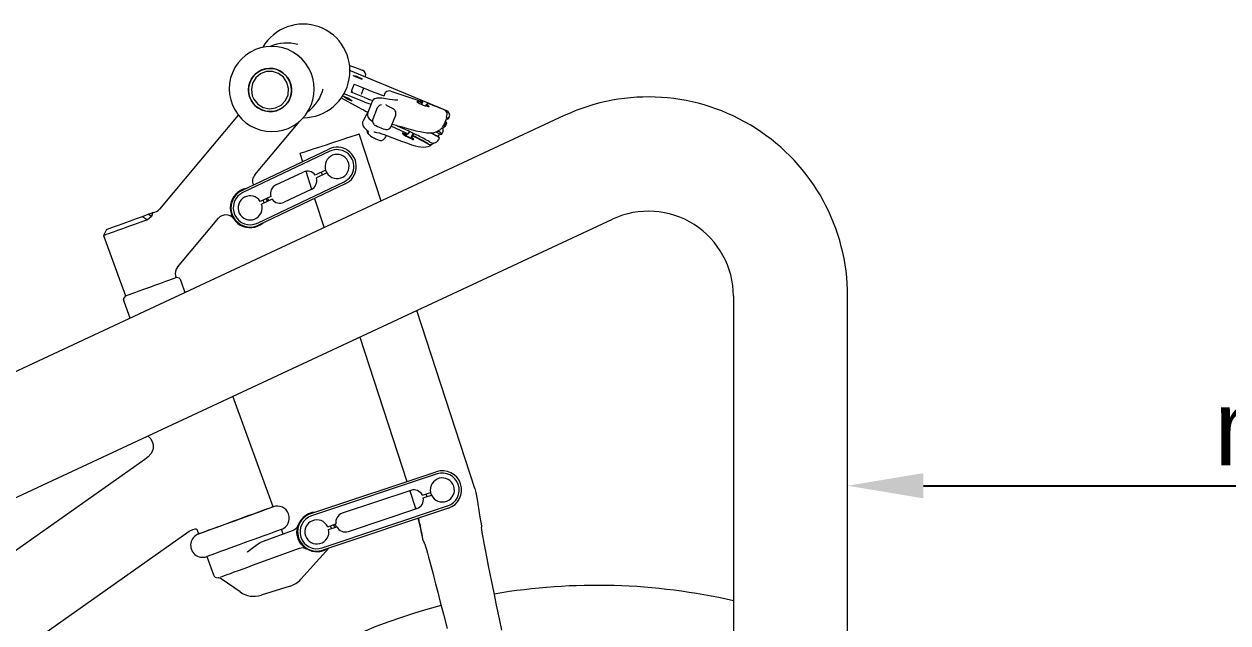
# Model space of a CAD drawing. Header units: millimetres. Extents: x -470 to 13540, y 264 to 3642.
# Drawn here: x 9770 to 10405, y 3228 to 3544 of the extents above; entities that cross this region are included whole.
import ezdxf

# ---------------------------------------------------------------- set-up
doc = ezdxf.new("R2010")
doc.units = ezdxf.units.MM
doc.layers.add('ZANO_R', color=7, linetype='Continuous', lineweight=0)
doc.layers.add('ZANO_W', color=1, linetype='Continuous', lineweight=0)
doc.styles.add('Arial', font='arial.ttf')
doc.styles.get("Standard").update_dxf_attribs({"font": 'ARIALUNI.TTF'})
doc.dimstyles.new('pl i ang', dxfattribs={"dimtxt": 50, "dimasz": 50, "dimexe": 1.25, "dimexo": 0.625, "dimgap": 10, "dimtad": 1, "dimtoh": 1, "dimtxsty": 'Standard', "dimcen": 2.5, "dimclrd": 1, "dimclre": 1, "dimclrt": 1, "dimadec": 0, "dimazin": 0, "dimtfac": 1, "dimtmove": 0, "dimatfit": 3, "dimfxl": 1, "dimarcsym": 1})

# ---------------------------------------------------------------- blocks, each defined once
blk = doc.blocks.new('*D468')
at = {"layer": 'ZANO_W', "color": 1, "lineweight": -2}
for p, q in [((10204.7, 3310.11), (10204.7, 3310.11)), ((10805.56, 3310.11), (10805.56, 3310.11)), ((10244.7, 3300.11), (10765.56, 3300.11))]:
    blk.add_line(p, q, dxfattribs=at)
at = {"layer": 'ZANO_W', "color": 1}
for points in [[(10244.7, 3306.78), (10244.7, 3293.44), (10204.7, 3300.11)], [(10765.56, 3293.44), (10765.56, 3306.78), (10805.56, 3300.11)]]:
    blk.add_solid(points, dxfattribs=at)
at = {"layer": 'ZANO_W', "color": 1, "insert": (10505.13, 3330.53), "char_height": 40, "attachment_point": 5, "style": 'Arial'}
blk.add_mtext('min. 500', dxfattribs=at)

msp = doc.modelspace()

# ---------------------------------------------------------------- linework, layer by layer
at = {"layer": 'ZANO_R'}
for p, q in [((9941.79, 3521.77), (9944.89, 3520.67)), ((9894.57, 3519.02), (9894.12, 3518.76)), ((9993.09, 3497.95), (9942.33, 3518.91)), ((9950.11, 3515.7), (9950.24, 3516.07)), ((9942.6, 3507.79), (9943.35, 3508.22)), ((9949.66, 3504.96), (9942.6, 3507.79)), ((9943.74, 3510.7), (9943.04, 3508.94)), ((9944.24, 3511.89), (9951.3, 3509.06)), ((9949.26, 3509.88), (9947.94, 3506.58)), ((9963.58, 3508.3), (9980.58, 3502.6)), ((9937.44, 3504.67), (9946.73, 3499.64)), ((9938.88, 3506.95), (9948.89, 3502.95)), ((9953.73, 3502.78), (9951.39, 3496.92)), ((9953.79, 3502.76), (9953.8, 3502.79)), ((9960.33, 3506.73), (9960, 3505.91)), ((9980.58, 3502.6), (9979.94, 3502.2)), ((9980.03, 3501.23), (9980.58, 3502.6)), ((9982.27, 3501.23), (9981.98, 3500.5)), ((9982.28, 3501.24), (9983.09, 3501.75)), ((10055.16, 3495.35), (9255.4, 3122.42)), ((9883.11, 3495.68), (9841.46, 3446.04)), ((9950.6, 3495.63), (9948.94, 3492.58)), ((9951.45, 3497.21), (9950.6, 3495.63)), ((9951.46, 3496.93), (9951.45, 3496.9)), ((9956.45, 3499.4), (9954.11, 3493.54)), ((9963.82, 3489.66), (9966.16, 3495.52)), ((9991.59, 3498.5), (9991.73, 3498.45)), ((9992.91, 3494.39), (9993.23, 3495.21)), ((9994.12, 3493.78), (9994.48, 3494.66)), ((9891.86, 3464.14), (9915.63, 3492.46)), ((9949, 3492.55), (9949.01, 3492.59)), ((9954.03, 3493.55), (9954.07, 3493.32)), ((9963.91, 3489.87), (9972.71, 3485.81)), ((9966.99, 3489.98), (9972.51, 3487.44)), ((9989.05, 3487.62), (9989.84, 3488.12)), ((9991.22, 3490.17), (9990.89, 3489.35)), ((9991.1, 3488.93), (9991.02, 3488.88)), ((9991.1, 3488.93), (9991.75, 3489.3)), ((9991.22, 3490.17), (9991.22, 3490.17)), ((9993.13, 3494.27), (9991.6, 3490.45)), ((9991.64, 3490.56), (9992.35, 3490.27)), ((9991.99, 3491.44), (9992.7, 3491.15)), ((9992.17, 3490.17), (9992.35, 3490.27)), ((9992.35, 3490.27), (9992.7, 3491.15)), ((9992.7, 3491.15), (9993.17, 3491.42)), ((9992.84, 3490.56), (9993.19, 3491.44)), ((9992.91, 3494.39), (9992.91, 3494.39)), ((9992.93, 3493.78), (9993.64, 3493.49)), ((9993.64, 3493.49), (9993.99, 3494.37)), ((9994.11, 3493.76), (9993.64, 3493.49)), ((9993.81, 3494.27), (9993.99, 3494.37)), ((9994.12, 3493.78), (9994.11, 3493.76)), ((9958.51, 3450.28), (9946.98, 3485.7)), ((9960.59, 3483.63), (9960.91, 3484.22)), ((9960.97, 3484.32), (9961.28, 3484.9)), ((9972.71, 3485.81), (9972.07, 3485.4)), ((9973.37, 3487.03), (9972.71, 3485.81)), ((9972.8, 3485.98), (9972.81, 3485.98)), ((9972.81, 3485.98), (9972.8, 3485.97)), ((9973.38, 3487.03), (9972.81, 3485.98)), ((9975.32, 3486.1), (9974.27, 3484.17)), ((9974.29, 3484.18), (9975.09, 3484.69)), ((9975.09, 3484.69), (9975.74, 3485.89)), ((9987.38, 3484.78), (9984.71, 3486.27)), ((9987.44, 3484.88), (9984.93, 3486.27)), ((9987.41, 3486.77), (9989.98, 3485.35)), ((9988.58, 3487), (9988.29, 3487.16)), ((9988.64, 3487.1), (9988.4, 3487.23)), ((9988.52, 3484.23), (9989.33, 3485.71)), ((9988.52, 3484.23), (9989.32, 3485.71)), ((9988.82, 3482.59), (9988.83, 3482.62)), ((9988.83, 3482.61), (9988.88, 3482.7)), ((9988.88, 3482.7), (9989.33, 3483.53)), ((9989.98, 3485.35), (9990.45, 3485.62)), ((9990.47, 3485.64), (9990.92, 3486.47)), ((9990.92, 3486.47), (9990.97, 3486.56)), ((9990.97, 3486.56), (9990.98, 3486.59)), ((9884.99, 3455.87), (9930.85, 3477.69)), ((9931.4, 3476.55), (9885.54, 3454.72)), ((9915.59, 3475.48), (9917.01, 3471.11)), ((9983.15, 3480.51), (9983.28, 3480.44)), ((9984, 3481.58), (9984.69, 3481.2)), ((9985.9, 3480.54), (9985.9, 3480.54)), ((9987.2, 3481.22), (9987.85, 3481.6)), ((9902.94, 3458.79), (9917.27, 3465.61)), ((9918.66, 3466.04), (9921.77, 3456.5)), ((9929.2, 3466.5), (9923.66, 3463.87)), ((9929.85, 3465.13), (9924.31, 3462.49)), ((9926.89, 3465.4), (9927.55, 3464.03)), ((9893.18, 3438.67), (9939.03, 3460.5)), ((9939.58, 3459.35), (9893.72, 3437.53)), ((9921.63, 3456.43), (9907.3, 3449.61)), ((9900.26, 3452.73), (9894.72, 3450.1)), ((9900.91, 3451.36), (9895.37, 3448.72)), ((9896.81, 3449.41), (9896.16, 3450.78)), ((9898.48, 3450.02), (9897.77, 3451.55)), ((9898.46, 3451.88), (9899.12, 3450.5)), ((9923.36, 3451.63), (9928.37, 3436.23)), ((9280.87, 3067.78), (10080.63, 3440.72)), ((9832.5, 3442.22), (9835.61, 3443.35)), ((9832.5, 3442.22), (9835.1, 3440.46)), ((9837.32, 3442.17), (9835.1, 3440.46)), ((9837.32, 3442.17), (9835.61, 3443.35)), ((9851.04, 3415.49), (9872.62, 3441.2)), ((9813.46, 3435.29), (9811.94, 3432.03)), ((9811.94, 3432.03), (9823.53, 3400.2)), ((9850.37, 3409.97), (9850.17, 3410.52)), ((9851.99, 3409.54), (9850.37, 3409.97)), ((9852.9, 3407.67), (9854.96, 3402)), ((9823.53, 3400.2), (9822.54, 3398.8)), ((10144.42, 3400.08), (10144.42, 2605.04)), ((10204.7, 2605.04), (10204.7, 3400.08)), ((9822.59, 3398.76), (9822.59, 3398.76)), ((9826.08, 3388.53), (9823.07, 3396.81)), ((10007.91, 3298.58), (9977.32, 3392.54)), ((9947.18, 3378.49), (9971.99, 3302.3)), ((9901.5, 3288.99), (9880.28, 3347.29)), ((9833.76, 3313.96), (9507.4, 3083.83)), ((9921.34, 3285.39), (9987.57, 3307.5)), ((9987.98, 3306.3), (9921.74, 3284.19)), ((9974.13, 3297.66), (9938, 3285.6)), ((9973.56, 3297.47), (9976.54, 3288.32)), ((9980.26, 3295.15), (9984.57, 3296.59)), ((9980.74, 3293.71), (9985.05, 3295.15)), ((9927.37, 3267.33), (9993.6, 3289.44)), ((9994, 3288.23), (9927.77, 3266.12)), ((9941.21, 3275.97), (9977.34, 3288.02)), ((9976.53, 3288.36), (9976.7, 3287.81)), ((9976.83, 3288.46), (9977, 3287.91)), ((9930.29, 3278.48), (9934.6, 3279.92)), ((9930.77, 3277.03), (9935.08, 3278.47)), ((10011.46, 3278.93), (10011.53, 3278.23)), ((9532.98, 3047.5), (9857.13, 3276.07)), ((9861.37, 3276.73), (9862.13, 3274.66)), ((9896.42, 3270.92), (9911.75, 3276.5)), ((9906.71, 3274.67), (9905.84, 3277.06)), ((9914.02, 3275.68), (9914.14, 3276.94)), ((9914.15, 3273.82), (9914.02, 3275.68)), ((9914.9, 3276.86), (9914.14, 3276.94)), ((9915.22, 3266.96), (9890.5, 3257.96)), ((9916.44, 3269.05), (9915.33, 3270.56)), ((9930.92, 3267.18), (9916.12, 3250.75)), ((9917.34, 3268.16), (9916.44, 3269.05)), ((9917.34, 3268.16), (9917.6, 3268.44)), ((9981.3, 3269.83), (9980.54, 3271.77)), ((9866.47, 3262.73), (9869.94, 3253.18)), ((9884.03, 3244.06), (9874.06, 3251.06)), ((9910.47, 3247.13), (9895.12, 3242.33))]:
    msp.add_line(p, q, dxfattribs=at)
at = {"layer": 'ZANO_R', "flags": 128}
for points in [[(9909.01, 3515.5), (9910.05, 3513.73), (9910.77, 3511.82), (9911.13, 3509.8), (9911.13, 3507.76), (9910.77, 3505.75), (9910.06, 3503.84), (9909.02, 3502.1), (9907.68, 3500.57), (9906.09, 3499.31), (9904.3, 3498.35), (9902.37, 3497.73), (9900.35, 3497.48), (9898.32, 3497.58), (9896.34, 3498.05), (9894.47, 3498.87), (9892.77, 3500.01), (9891.3, 3501.43), (9890.1, 3503.1), (9889.22, 3504.94), (9888.67, 3506.92), (9888.49, 3508.95), (9888.67, 3510.99), (9889.21, 3512.95), (9890.09, 3514.79), (9891.29, 3516.43), (9892.75, 3517.83), (9894.45, 3518.95), (9896.32, 3519.73), (9898.3, 3520.17), (9900.33, 3520.25), (9902.35, 3519.96), (9904.28, 3519.31), (9906.08, 3518.33), (9907.67, 3517.05), (9909.01, 3515.5)], [(9909.63, 3514.52), (9908.46, 3516.2), (9907, 3517.64), (9905.32, 3518.8), (9903.45, 3519.64), (9901.48, 3520.13), (9899.45, 3520.26), (9897.43, 3520.03), (9895.49, 3519.43), (9893.69, 3518.5), (9892.08, 3517.26), (9890.73, 3515.74), (9889.67, 3514.01), (9888.93, 3512.11), (9888.55, 3510.11), (9888.53, 3508.06), (9888.87, 3506.05), (9889.56, 3504.12), (9890.59, 3502.34), (9891.91, 3500.78), (9893.48, 3499.48), (9895.26, 3498.47), (9897.19, 3497.8), (9899.2, 3497.49), (9901.24, 3497.54), (9903.22, 3497.96), (9905.1, 3498.73), (9906.81, 3499.82), (9908.3, 3501.2), (9909.51, 3502.83), (9910.41, 3504.66), (9910.97, 3506.62), (9911.18, 3508.65), (9911.02, 3510.69), (9910.5, 3512.67), (9909.63, 3514.52)], [(9944.89, 3520.67), (9946.11, 3520.23), (9947.17, 3519.85), (9948, 3519.56), (9948.52, 3519.38), (9948.7, 3519.31)], [(9891.34, 3503.96), (9893.45, 3501.41), (9896.28, 3499.69), (9899.51, 3499), (9902.8, 3499.42), (9905.72, 3500.9), (9908.01, 3503.3), (9909.35, 3506.3), (9909.63, 3509.61), (9908.8, 3512.84), (9906.98, 3515.59), (9904.32, 3517.62), (9901.19, 3518.64), (9897.87, 3518.57), (9894.8, 3517.39), (9892.29, 3515.26), (9890.63, 3512.42), (9890.01, 3509.17), (9890.49, 3505.86), (9891.34, 3503.96)], [(9942.33, 3518.91), (9942.31, 3518.92), (9942.26, 3518.93), (9942.25, 3518.93)], [(9948.51, 3514.6), (9948.21, 3514.61), (9947.61, 3514.76), (9946.79, 3515.03), (9945.87, 3515.38), (9945, 3515.76), (9944.31, 3516.11), (9943.9, 3516.38), (9943.84, 3516.52), (9944.14, 3516.51), (9944.74, 3516.36), (9945.56, 3516.09), (9946.48, 3515.73), (9947.35, 3515.35), (9948.04, 3515.01), (9948.45, 3514.74), (9948.51, 3514.6)], [(9960.33, 3506.73), (9960.73, 3507.41), (9960.87, 3507.57)], [(9943.12, 3503.09), (9942.83, 3503.12), (9942.25, 3503.33), (9941.47, 3503.69), (9940.6, 3504.14), (9939.78, 3504.62), (9939.13, 3505.06), (9938.75, 3505.38), (9938.7, 3505.54), (9938.98, 3505.51), (9939.56, 3505.31), (9940.34, 3504.95), (9941.21, 3504.49), (9942.03, 3504.01), (9942.68, 3503.58), (9943.06, 3503.25), (9943.12, 3503.09)], [(9967.31, 3503.54), (9967.31, 3503.54), (9967.07, 3503.52), (9966.56, 3503.52), (9965.73, 3503.58), (9964.54, 3503.71), (9962.94, 3503.94), (9960.9, 3504.26), (9958.83, 3504.54), (9957.15, 3504.64), (9956.19, 3504.58), (9955.62, 3504.45), (9954.95, 3504.16), (9954.32, 3503.66), (9953.84, 3502.94), (9953.8, 3502.79)], [(9966.12, 3495.52), (9966.26, 3495.84), (9966.33, 3496.65), (9966.19, 3497.31), (9965.94, 3497.84), (9965.63, 3498.24), (9965.31, 3498.54), (9965, 3498.76), (9964.53, 3499.05), (9963.46, 3499.62), (9962.45, 3500.16), (9961.72, 3500.58), (9961.25, 3500.89), (9960.99, 3501.08), (9960.97, 3501.1)], [(9979.01, 3502.39), (9978.19, 3502.63), (9977.63, 3502.73), (9977.4, 3502.69), (9977.52, 3502.51), (9977.98, 3502.21), (9978.73, 3501.82), (9979.69, 3501.38), (9980.74, 3500.95), (9981.78, 3500.57), (9982.7, 3500.28), (9983.38, 3500.11), (9983.76, 3500.09), (9983.79, 3500.21), (9983.47, 3500.46), (9982.84, 3500.82)], [(9982.28, 3501.24), (9982.27, 3501.22), (9982.28, 3501.19), (9982.32, 3501.15), (9982.38, 3501.1), (9982.46, 3501.04), (9982.57, 3500.97), (9982.7, 3500.9), (9982.84, 3500.82)], [(9951.46, 3496.93), (9951.25, 3496.16), (9951.3, 3495.36), (9951.51, 3494.71), (9951.82, 3494.18), (9952.22, 3493.7), (9952.8, 3493.17), (9953.77, 3492.45), (9953.96, 3492.32)], [(9949.01, 3492.59), (9948.72, 3491.83), (9948.67, 3491.02), (9948.81, 3490.34), (9949.06, 3489.75), (9949.42, 3489.19), (9949.99, 3488.54), (9950.94, 3487.65), (9951.56, 3487.07), (9951.89, 3486.74), (9952.04, 3486.58), (9952.04, 3486.58)], [(9954.14, 3493.55), (9953.95, 3492.91), (9953.97, 3492.15), (9954.27, 3491.32), (9954.56, 3490.9), (9954.89, 3490.57), (9955.22, 3490.33), (9955.66, 3490.07), (9956.5, 3489.65), (9957.53, 3489.19), (9958.26, 3488.9)], [(9958.26, 3488.9), (9958.6, 3488.77), (9959.59, 3488.41), (9960.47, 3488.16), (9961.01, 3488.05), (9961.62, 3488.04), (9962.36, 3488.21), (9963.02, 3488.59), (9963.58, 3489.2), (9963.78, 3489.67)], [(9970.52, 3489.04), (9970.57, 3489.02), (9974.31, 3488.05), (9976.88, 3487.41), (9979.04, 3486.92), (9980.84, 3486.57), (9982.52, 3486.34), (9983.91, 3486.24), (9985.23, 3486.28), (9986.51, 3486.48), (9987.43, 3486.77), (9988.21, 3487.12), (9988.87, 3487.48), (9989.04, 3487.6)], [(9990.47, 3488.69), (9990.68, 3488.73), (9991.1, 3488.93)], [(9915.59, 3475.48), (9915.76, 3475.54), (9916.25, 3475.7), (9917.07, 3475.97), (9918.19, 3476.33), (9919.59, 3476.79), (9921.24, 3477.32), (9923.11, 3477.93), (9925.14, 3478.59), (9927.31, 3479.3), (9929.57, 3480.03), (9931.86, 3480.78), (9934.13, 3481.52), (9936.35, 3482.24), (9938.46, 3482.93), (9940.41, 3483.57), (9942.18, 3484.14), (9943.7, 3484.64), (9944.97, 3485.05), (9945.94, 3485.37), (9946.6, 3485.58), (9946.93, 3485.69), (9946.98, 3485.7)], [(9951.11, 3487.49), (9951.13, 3486.89), (9951.36, 3486.23), (9951.62, 3485.8), (9951.93, 3485.46), (9952.26, 3485.16), (9952.81, 3484.77), (9953.66, 3484.23), (9954.67, 3483.66), (9955.28, 3483.34)], [(9954.6, 3486.79), (9954.61, 3486.79), (9954.85, 3486.77), (9955.37, 3486.7), (9956.18, 3486.52), (9957.37, 3486.21), (9958.77, 3485.77), (9960.53, 3485.18), (9962.72, 3484.39), (9965.49, 3483.35), (9967.91, 3482.44)], [(9955.28, 3483.34), (9955.57, 3483.18), (9956.49, 3482.75), (9957.37, 3482.42), (9957.93, 3482.3), (9958.75, 3482.31), (9959.51, 3482.57), (9960.15, 3483.04), (9960.56, 3483.63)], [(9967.91, 3482.44), (9969.29, 3481.92), (9972.43, 3480.78), (9974.6, 3480.03), (9976.44, 3479.48), (9978, 3479.09), (9979.44, 3478.84), (9980.79, 3478.74), (9982.11, 3478.83), (9983.35, 3479.14), (9984.14, 3479.47), (9984.8, 3479.82), (9985.08, 3480)], [(9971.17, 3485.68), (9970.39, 3486), (9969.86, 3486.15), (9969.63, 3486.12), (9969.74, 3485.91), (9970.17, 3485.54), (9970.88, 3485.05), (9971.78, 3484.5), (9972.78, 3483.95), (9973.77, 3483.46), (9974.63, 3483.07), (9975.29, 3482.84), (9975.65, 3482.79), (9975.69, 3482.93), (9975.4, 3483.23), (9974.8, 3483.67)], [(9974.29, 3484.18), (9974.27, 3484.16), (9974.28, 3484.12), (9974.31, 3484.07), (9974.37, 3484.01), (9974.45, 3483.94), (9974.55, 3483.86), (9974.67, 3483.77), (9974.8, 3483.67)], [(9985.92, 3480.69), (9986.09, 3480.77), (9986.23, 3480.9)], [(9929.2, 3466.5), (9929.55, 3465.65), (9929.85, 3465.13)], [(9835.61, 3443.35), (9836.08, 3443.52), (9837.16, 3443.91), (9837.62, 3444.08), (9837.62, 3444.08)], [(9838.17, 3444.21), (9838.17, 3444.22), (9838.15, 3444.2), (9838.09, 3444.15), (9837.99, 3444.05), (9837.87, 3443.91), (9837.76, 3443.73), (9837.7, 3443.58), (9837.62, 3443.36), (9837.59, 3443.28), (9837.56, 3443.16), (9837.52, 3443), (9837.52, 3442.96), (9837.46, 3442.66), (9837.32, 3442.17)], [(9838.17, 3444.22), (9837.89, 3444.15), (9837.62, 3444.08)], [(9835.1, 3440.46), (9833.52, 3439.89), (9831.73, 3439.23), (9829.78, 3438.53), (9827.72, 3437.78), (9825.6, 3437), (9823.47, 3436.23), (9821.39, 3435.47), (9819.42, 3434.75), (9817.59, 3434.09), (9815.95, 3433.49), (9814.56, 3432.99), (9813.43, 3432.58), (9812.61, 3432.28), (9812.11, 3432.09), (9811.94, 3432.03)], [(9813.46, 3435.29), (9813.5, 3435.3), (9813.84, 3435.43), (9814.51, 3435.67), (9815.5, 3436.03), (9816.76, 3436.49), (9818.26, 3437.04), (9819.96, 3437.65), (9821.79, 3438.32), (9823.71, 3439.02), (9825.66, 3439.73), (9827.57, 3440.42), (9829.38, 3441.08), (9831.04, 3441.69), (9832.5, 3442.22)], [(9823.53, 3400.2), (9823.69, 3400.26), (9824.18, 3400.44), (9824.99, 3400.73), (9826.09, 3401.13), (9827.46, 3401.63), (9829.06, 3402.21), (9830.85, 3402.87), (9832.8, 3403.58), (9834.85, 3404.32), (9836.95, 3405.09), (9839.05, 3405.85), (9841.09, 3406.6), (9843.04, 3407.3), (9844.84, 3407.96), (9846.44, 3408.54), (9847.81, 3409.04), (9848.91, 3409.44), (9849.71, 3409.73), (9850.2, 3409.91), (9850.37, 3409.97)], [(9851.99, 3409.53), (9851.98, 3409.54), (9851.99, 3409.53)], [(9852.33, 3409.22), (9852.36, 3409.14), (9852.55, 3408.61), (9852.9, 3407.67)], [(9823.07, 3396.81), (9822.73, 3397.75), (9822.53, 3398.29), (9822.53, 3398.3)], [(9835.41, 3326.37), (9835.72, 3326.15), (9836.87, 3324.81), (9837.79, 3322.96), (9838.1, 3321.67), (9838.16, 3320.18), (9837.84, 3318.56), (9837.01, 3316.92), (9835.61, 3315.38), (9833.73, 3313.94)], [(10007.91, 3298.58), (10008.5, 3296.58), (10009.05, 3293.92), (10009.56, 3290.57), (10010.03, 3286.95), (10010.53, 3283.48), (10011.03, 3280.82), (10011.46, 3278.93)], [(9982.15, 3295.79), (9982.38, 3295), (9982.63, 3294.34)], [(9984.57, 3296.59), (9984.6, 3296.43), (9985.05, 3295.15)], [(9862.13, 3274.66), (9862.3, 3274.72), (9862.8, 3274.9), (9863.63, 3275.2), (9864.76, 3275.62), (9866.19, 3276.14), (9867.89, 3276.75), (9869.83, 3277.46), (9871.97, 3278.24), (9874.28, 3279.08), (9876.72, 3279.97), (9879.24, 3280.89), (9881.81, 3281.82), (9884.38, 3282.76), (9886.91, 3283.68), (9889.35, 3284.56), (9891.65, 3285.4), (9893.8, 3286.18), (9895.73, 3286.89), (9897.43, 3287.51), (9898.86, 3288.03), (9900, 3288.44), (9900.83, 3288.74), (9901.33, 3288.92), (9901.5, 3288.99)], [(9901.5, 3288.99), (9901.49, 3288.98), (9901.23, 3288.89), (9900.64, 3288.67), (9899.72, 3288.34), (9898.5, 3287.9), (9897, 3287.35), (9895.23, 3286.71), (9893.24, 3285.98), (9891.05, 3285.18), (9888.7, 3284.33), (9886.23, 3283.43), (9883.69, 3282.5), (9881.12, 3281.57), (9878.56, 3280.64), (9876.05, 3279.72), (9873.64, 3278.85), (9871.37, 3278.02), (9869.28, 3277.26), (9867.41, 3276.58), (9865.78, 3275.99), (9864.43, 3275.49), (9863.37, 3275.11), (9862.63, 3274.84), (9862.22, 3274.69), (9862.13, 3274.66)], [(9976.53, 3288.36), (9976.83, 3288.46), (9976.83, 3288.46)], [(9932.28, 3277.54), (9932.01, 3278.47), (9931.8, 3278.98)], [(9933.98, 3278.1), (9933.68, 3279.08), (9933.49, 3279.55)], [(9934.22, 3279.79), (9934.68, 3278.42), (9934.7, 3278.34)], [(10022.19, 3223.91), (10020.96, 3229.83), (10019.44, 3237.13), (10018.09, 3243.63), (10016.89, 3249.44), (10016.02, 3253.67), (10015.19, 3257.77), (10014.41, 3261.68), (10013.68, 3265.4), (10013.16, 3268.08), (10012.63, 3270.9), (10012.13, 3273.65), (10011.82, 3275.51), (10011.58, 3277.04), (10011.52, 3278.06), (10011.55, 3278.47)], [(9857.13, 3276.07), (9859.19, 3277.07), (9860.38, 3277.3), (9860.73, 3277.29), (9861.03, 3277.19), (9861.15, 3277.11), (9861.24, 3277.01), (9861.37, 3276.73)], [(9905.84, 3277.06), (9905.67, 3276.99), (9905.17, 3276.81), (9904.34, 3276.51), (9903.2, 3276.1), (9901.77, 3275.57), (9900.07, 3274.96), (9898.14, 3274.25), (9896, 3273.47), (9893.69, 3272.63), (9891.25, 3271.74), (9888.72, 3270.83), (9886.15, 3269.89), (9883.58, 3268.96), (9881.06, 3268.04), (9878.62, 3267.15), (9876.31, 3266.31), (9874.17, 3265.53), (9872.23, 3264.82), (9870.54, 3264.21), (9869.11, 3263.69), (9867.97, 3263.27), (9867.14, 3262.97), (9866.64, 3262.79), (9866.47, 3262.73)], [(9887.89, 3265.12), (9887.91, 3265.14), (9890.45, 3267.18), (9893.08, 3269.12), (9894.72, 3270.13), (9896.42, 3270.92)], [(9981.2, 3269.85), (9981.22, 3269.9), (9981.5, 3269.26), (9981.87, 3268.06), (9982.35, 3266.42), (9982.9, 3264.48), (9983.48, 3262.41), (9984.13, 3260.02), (9984.69, 3257.93), (9985.17, 3256.12), (9985.7, 3254.12), (9986.29, 3251.87), (9987.2, 3248.39), (9988.33, 3244.01), (9989.71, 3238.66), (9991.35, 3232.29), (9993.29, 3224.7)], [(9890.5, 3257.96), (9887.93, 3257.03), (9885.42, 3256.11), (9883.03, 3255.24), (9880.8, 3254.43), (9878.78, 3253.7), (9877.02, 3253.06), (9875.56, 3252.52), (9874.43, 3252.11), (9873.66, 3251.83)]]:
    msp.add_lwpolyline(points, dxfattribs=at)
at = {"layer": 'ZANO_R'}
for centre, radius, start, end in [((9917.31, 3518.94), 24.7, 270.27175, 149.71075), ((9908.7, 3511.1), 22.55, 75.00315, 112.73944), ((9900.71, 3509.53), 22.37, 29.65921, 210.34073), ((9900.84, 3509.3), 22.37, 209.65953, 30.34041), ((9947.84, 3516.92), 2.54, 340.41751, 70.41751), ((9906.3, 3515.4), 22.44, 307.23974, 344.918), ((10013.07, 3662.72), 165.62, 248.09874, 251.3663), ((9962.8, 3505.8), 2.61, 72.64724, 137.5541), ((9946.63, 3514.89), 12.19, 229.97977, 253.11789), ((9996.21, 3620.42), 126.65, 248.05757, 250.1188), ((10016.27, 3671.19), 179.08, 248.16282, 249.67421), ((9958.93, 3498.5), 2.62, 93.75228, 159.5576), ((9979.91, 3504.46), 2.25, 246.34228, 270.72087), ((9923.52, 3332.94), 179.01, 67.65084, 70.5633), ((10099.58, 3400.08), 105.12, 0, 115), ((10007.75, 3612.11), 127.96, 241.51705, 243.91516), ((9990.88, 3496.06), 2.5, 340.16921, 55.69566), ((9992.12, 3495.6), 2.54, 338.22457, 67.56172), ((9903.8, 3243.41), 254.53, 74.80473, 76.268), ((9988.76, 3490.17), 2.29, 297.93518, 339.00282), ((9988.75, 3487.79), 2.54, 331.5958, 25.64729), ((9991.8, 3491.78), 1.66, 246.35432, 282.94931), ((9990.48, 3491.5), 2.54, 300, 338.22457), ((9991.78, 3490.41), 1.72, 36.05639, 74.34778), ((9993.43, 3495.51), 1.3, 243.72797, 287.10942), ((9980.87, 3499.61), 17.38, 230.75363, 252.35774), ((9972.18, 3487.37), 1.96, 239.26773, 266.78624), ((9906.97, 3345.85), 156.02, 62.93859, 65.16317), ((9903.53, 3336.81), 164.28, 61.00855, 64.17607), ((9898.84, 3327.82), 174.61, 61.09248, 64.07264), ((9898.95, 3328.57), 175.06, 60.93534, 63.17461), ((9985.65, 3480.4), 4.71, 39.82964, 68.40241), ((9985.58, 3480.27), 4.97, 41.0905, 68.10843), ((9986.58, 3483.8), 2.54, 300, 331.54315), ((9987.16, 3483.11), 4.14, 37.27593, 69.83864), ((9986.78, 3482.49), 4.97, 41.08697, 68.10936), ((9935.21, 3468.52), 10.16, 295.4479, 115.4479), ((9935.21, 3468.52), 8.89, 295.4479, 115.4479), ((9984.5, 3482.66), 2.54, 256.12764, 316.92369), ((9985.93, 3483.4), 2.52, 240.68463, 300.27611), ((9935.21, 3468.52), 6.35, 212.34, 198.55579), ((9895.39, 3460.94), 4.77, 137.79386, 206.7115), ((9919.45, 3461.02), 5.08, 34.07482, 115.4479), ((9889.36, 3446.7), 10.47, 101.30678, 309.58901), ((9905.12, 3454.2), 5.08, 115.4479, 196.82097), ((9919.45, 3461.02), 5.08, 295.4479, 16.82097), ((9889.36, 3446.7), 10.16, 115.4479, 295.4479), ((9889.36, 3446.7), 8.89, 115.4479, 295.4479), ((9889.36, 3446.7), 6.35, 32.34, 18.55579), ((9905.12, 3454.2), 5.08, 214.07482, 295.4479), ((9837.73, 3448.89), 4.68, 275.36314, 322.77027), ((10099.58, 3400.08), 44.84, 0, 115), ((9876.51, 3437.95), 5.07, 38.32784, 140.17274), ((9854.42, 3412.35), 4.6, 137.03934, 203.27135), ((9851.85, 3409.05), 0.508, 18.99093, 74.9038), ((9822.98, 3398.54), 0.508, 149.93684, 200.42917), ((9990.79, 3297.87), 6.35, 205.34925, 191.56504), ((9990.79, 3297.87), 10.16, 288.45714, 108.45714), ((9990.79, 3297.87), 8.89, 288.45714, 108.45714), ((9975.73, 3292.84), 5.08, 27.08407, 108.45714), ((9975.73, 3292.84), 5.08, 288.45714, 9.83022), ((9903.67, 3283.02), 6.35, 290, 110), ((9924.55, 3275.76), 10.47, 94.31603, 173.51706), ((9924.55, 3275.76), 10.16, 108.45714, 288.45714), ((9939.61, 3280.78), 5.08, 108.45714, 189.83022), ((9910.01, 3281.28), 5.08, 290, 339.2272), ((9924.55, 3275.76), 8.89, 108.45714, 288.45714), ((9924.55, 3275.76), 6.35, 25.34925, 11.56504), ((9939.61, 3280.78), 5.08, 207.08407, 288.45714), ((9650.34, 3204.75), 336.94, 11.47445, 13.41549), ((9759.85, 3233.02), 224.13, 10.00733, 12.88493), ((9864.3, 3268.69), 6.35, 110, 290), ((9924.55, 3275.76), 10.58, 190.57918, 209.42082), ((9916.96, 3262.19), 5.08, 60.7728, 110), ((9924.55, 3275.76), 10.47, 226.48294, 302.59825), ((9872.33, 3254.05), 2.54, 200, 273.14279), ((9872.6, 3248.98), 2.54, 54.93337, 93.05893), ((9872.6, 3248.98), 2.54, 54.92827, 68.18457), ((9906.69, 3259.25), 12.7, 287.35545, 317.98589), ((10072.28, 2925.55), 322, 77.05465, 99.66382), ((9891.33, 3254.45), 12.7, 234.93337, 287.35545), ((10072.28, 2925.55), 322, 104.77531, 264.47288)]:
    msp.add_arc(centre, radius, start, end, dxfattribs=at)
for centre, major_axis, ratio, start_param, end_param in [((9943.5, 3509.21), (1.45, 3.52), 0.085845, 1.681502, 2.021339), ((9944.2, 3510.97), (1.45, 3.52), 0.085845, 1.341665, 1.681502), ((9990.79, 3496.1), (-1.27, 2.2), 0.990264, 5.11678, 5.37392), ((9984.48, 3482.65), (-1.27, 2.2), 0.99026, 2.116186, 2.373326)]:
    msp.add_ellipse(centre, major_axis=major_axis, ratio=ratio, start_param=start_param, end_param=end_param, dxfattribs=at)

# ---------------------------------------------------------------- dimensions: what is measured, and where the dimension line sits
at = {"layer": 'ZANO_W'}
dim = msp.add_linear_dim(base=(10805.56, 3300.11), p1=(10204.7, 3300.11), p2=(10805.56, 3300.11), text='min. 500', dimstyle='pl i ang', override={"dimtxt": 40, "dimasz": 40, "dimexe": 10, "dimexo": 10, "dimtoh": 0, "dimdec": 0, "dimtxsty": 'Arial', "dimtdec": 0, "dimtmove": 1}, dxfattribs=at)
dim.commit()
dim.dimension.update_dxf_attribs({"geometry": '*D468', "text_midpoint": (10505.13, 3330.53)})

doc.saveas('drawing.dxf')
